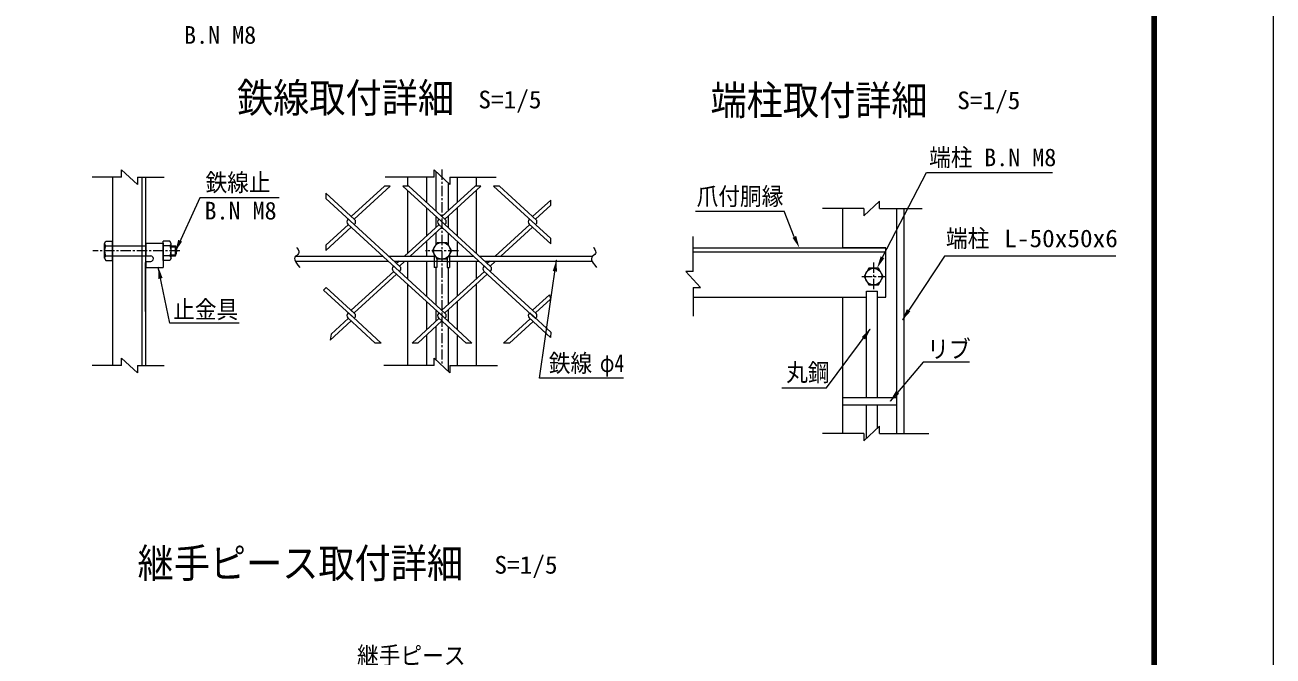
# Model space of a CAD drawing. Units: millimetres, scale not verified, with parts at other scales. Extents: x -4455 to 4455, y -3150 to 3150.
# Drawn here: x 1399 to 4455, y -959 to 585 of the extents above; entities that cross this region are included whole.
import ezdxf
from ezdxf.enums import TextEntityAlignment as Align

# ---------------------------------------------------------------- set-up
doc = ezdxf.new("R2010")
doc.units = ezdxf.units.MM
doc.header["$LTSCALE"] = 20
doc.linetypes.add('DASHED', pattern=[7.5, 6, -1.5])
doc.linetypes.add('USER1', pattern=[2, 1.25, -0.25, 0.25, -0.25])
doc.layers.add('0-7_7詳細', color=3, linetype='Continuous', lineweight=18)
doc.layers.add('0-E_D-TTL', color=7, linetype='Continuous', lineweight=18)
doc.styles.add('ＭＳ ゴシック', font='')
doc.styles.get('ＭＳ ゴシック').set_extended_font_data('MS Gothic')

msp = doc.modelspace()

# ---------------------------------------------------------------- linework, layer by layer
at = {"layer": '0-7_7詳細', "color": 4}
for p, q in [((1635.7, 212.57), (1635.7, 230.57)), ((1674.47, 194.57), (1635.7, 230.57)), ((2439.56, 194.57), (2400.79, 230.57)), ((2400.79, 212.57), (2400.79, 230.57)), ((1635.7, 212.57), (1564.13, 212.57)), ((1674.47, 212.57), (1739.74, 212.57)), ((1674.47, 212.57), (1674.47, 194.57)), ((2400.79, 212.57), (2281.21, 212.57)), ((2439.56, 212.57), (2552.73, 212.57)), ((2439.56, 212.57), (2439.56, 194.57)), ((3452.65, 118.04), (3491.42, 154.04)), ((3491.42, 136.04), (3491.42, 154.04)), ((3452.65, 136.04), (3352.2, 136.04)), ((3452.65, 136.04), (3452.65, 118.04)), ((3491.42, 136.04), (3595.78, 136.04)), ((3035.05, -18.13), (3035.05, 67.45)), ((3017.05, -18.13), (3053.05, -56.9)), ((3035.05, -18.13), (3017.05, -18.13)), ((3035.05, -56.9), (3035.05, -127.09)), ((3035.05, -56.9), (3053.05, -56.9)), ((1674.47, -265.93), (1635.7, -229.93)), ((1635.7, -247.93), (1635.7, -229.93)), ((2439.56, -265.93), (2400.79, -229.93)), ((2400.79, -247.93), (2400.79, -229.93)), ((1635.7, -247.93), (1564.13, -247.93)), ((1674.47, -247.93), (1739.74, -247.93)), ((1674.47, -247.93), (1674.47, -265.93)), ((2400.79, -247.93), (2277.98, -247.93)), ((2439.56, -247.93), (2439.56, -265.93)), ((2439.56, -247.93), (2556.38, -247.93)), ((3452.65, -432.42), (3491.42, -396.42)), ((3491.42, -414.42), (3491.42, -396.42)), ((3452.65, -414.42), (3352.2, -414.42)), ((3452.65, -414.42), (3452.65, -432.42)), ((3491.42, -414.42), (3612.47, -414.42))]:
    msp.add_line(p, q, dxfattribs=at)
at = {"layer": '0-7_7詳細', "color": 7}
for p, q in [((2405.18, 226.5), (2405.18, 130.15)), ((1613.3, 212.57), (1613.3, -247.93)), ((1685.3, 212.57), (1685.3, -247.93)), ((1694.3, 212.57), (1694.3, -247.93)), ((2336.18, 212.57), (2336.18, 190.96)), ((2382.68, 212.57), (2382.68, 150.77)), ((2435.18, 198.64), (2435.18, 130.15)), ((2457.68, 212.57), (2457.68, 150.77)), ((2504.18, 212.57), (2504.18, 190.96)), ((2336.18, 180.36), (2336.18, 26.41)), ((2504.18, 180.36), (2504.18, 26.41)), ((2382.68, 137.75), (2382.68, 69.02)), ((2457.68, 137.75), (2457.68, 69.02)), ((3401.97, 39.43), (3401.97, 136.04)), ((3533.97, -414.42), (3533.97, 136.04)), ((3551.97, -414.42), (3551.97, 136.04)), ((2405.18, 117.13), (2405.18, 89.64)), ((2413.07, 109.89), (2412, 108.91)), ((2413.07, 109.89), (2412, 108.91)), ((2435.18, 117.13), (2435.18, 89.64)), ((2405.18, 76.62), (2405.18, 47.35)), ((2435.18, 76.62), (2435.18, 47.35)), ((1594.1, 50.36), (1597.43, 56.12)), ((1594.1, 14.84), (1594.1, 50.36)), ((1596.16, 44.6), (1613.3, 44.6)), ((1597.43, 56.12), (1613.3, 56.12)), ((1613.3, 9.08), (1613.3, 56.12)), ((1695.32, 51.56), (1695.32, 20.06)), ((1695.32, 51.56), (1737.92, 51.56)), ((1737.92, 9.08), (1737.92, 56.12)), ((1753.8, 56.12), (1737.92, 56.12)), ((1737.92, 51.56), (1737.92, -8.44)), ((1755.06, 44.6), (1737.92, 44.6)), ((1757.12, 50.36), (1753.8, 56.12)), ((1757.12, 14.84), (1757.12, 50.36)), ((1757.12, 44.6), (1767.78, 44.6)), ((1767.78, 20.6), (1767.78, 44.6)), ((2382.68, 56), (2382.68, 19.24)), ((2457.68, 56), (2457.68, 19.24)), ((3035.05, 39.43), (3506.97, 39.43)), ((3506.97, 39.43), (3401.97, 39.43)), ((3424.47, 39.43), (3424.67, 39.43)), ((3506.97, -80.57), (3506.97, 39.43)), ((1594.1, 14.84), (1597.43, 9.08)), ((1596.16, 20.6), (1613.3, 20.6)), ((1597.43, 9.08), (1613.3, 9.08)), ((1694.3, -115.76), (1694.3, 4.24)), ((1695.32, 20.06), (1707.17, 20.06)), ((1695.32, 6.56), (1695.32, -8.44)), ((1695.32, 6.56), (1707.17, 6.56)), ((1755.06, 20.6), (1737.92, 20.6)), ((1757.12, 20.6), (1767.78, 20.6)), ((2061.13, 7.24), (2288.86, 7.24)), ((2061.86, 19.24), (2275.76, 19.24)), ((2289.97, 19.24), (2401.43, 19.24)), ((2303.07, 7.24), (2401.43, 7.24)), ((2336.18, 7.24), (2336.18, -36.12)), ((2382.68, 7.24), (2382.68, -78.73)), ((2401.43, 24.34), (2401.43, -8.44)), ((2403.9, 20.06), (2401.43, 20.06)), ((2407.43, 6.56), (2401.43, 6.56)), ((2407.43, 13.94), (2407.43, -8.44)), ((2407.43, 7.24), (2432.93, 7.24)), ((2432.93, 6.56), (2438.93, 6.56)), ((2436.46, 20.06), (2438.93, 20.06)), ((2438.93, 24.34), (2438.93, -8.44)), ((2438.93, 19.24), (2497.79, 19.24)), ((2438.93, 7.24), (2510.88, 7.24)), ((2457.68, 7.24), (2457.68, -78.73)), ((2504.18, 7.24), (2504.18, -36.12)), ((2512, 19.24), (2788.52, 19.24)), ((2525.09, 7.24), (2787.79, 7.24)), ((3035.05, 30.43), (3506.97, 30.43)), ((1695.32, -8.44), (1737.92, -8.44)), ((2407.43, -8.44), (2401.43, -8.44)), ((2405.18, -8.44), (2405.18, -99.34)), ((2435.18, -8.44), (2435.18, -99.34)), ((2336.18, -49.14), (2336.18, -247.93)), ((2504.18, -49.14), (2504.18, -247.93)), ((3035.05, -80.57), (3459.28, -80.57)), ((3401.97, -414.42), (3401.97, -80.57)), ((3459.28, -327.05), (3459.28, -66.63)), ((3459.28, -66.63), (3486.28, -66.63)), ((3486.28, -327.05), (3486.28, -66.63)), ((3486.28, -80.57), (3506.97, -80.57)), ((2382.68, -91.75), (2382.68, -160.47)), ((2405.18, -112.36), (2405.18, -139.85)), ((2435.18, -112.36), (2435.18, -139.85)), ((2457.68, -91.75), (2457.68, -160.47)), ((2382.68, -173.49), (2382.68, -247.93)), ((2405.18, -152.87), (2405.18, -234)), ((2435.18, -152.87), (2435.18, -261.86)), ((2457.68, -173.49), (2457.68, -247.93)), ((3533.97, -327.05), (3401.97, -327.05)), ((3533.97, -345.05), (3401.97, -345.05)), ((3459.28, -426.26), (3459.28, -345.05)), ((3486.28, -401.19), (3486.28, -345.05))]:
    msp.add_line(p, q, dxfattribs=at)
at = {"layer": '0-7_7詳細', "color": 1, "linetype": 'USER1'}
for p, q in [((2420.18, 231.34), (2420.18, -247.93)), ((1778.18, 32.6), (1565.68, 32.6)), ((2460.47, 32.6), (2379.83, 32.6)), ((3476.97, 3.62), (3476.97, -65.77)), ((3448.41, -30.57), (3505.53, -30.57))]:
    msp.add_line(p, q, dxfattribs=at)
at = {"layer": '0-7_7詳細', "color": 1}
for p, q in [((3498.62, 16.72), (3606.17, 224.52)), ((3606.17, 224.52), (3914.65, 224.52)), ((3040.88, 129.22), (3257.82, 129.22)), ((3282.88, 66.7), (3257.82, 129.22)), ((1757.12, 42.2), (1768.99, 42.2)), ((1757.12, 23), (1768.99, 23))]:
    msp.add_line(p, q, dxfattribs=at)
at = {"layer": '0-7_7詳細'}
for p, q in [((2279.52, 190.96), (2198.15, 116.4)), ((2293.72, 190.96), (2205.25, 109.89)), ((2293.72, 190.96), (2279.52, 190.96)), ((2427.28, 96.87), (2324.6, 190.96)), ((2338.81, 190.96), (2324.6, 190.96)), ((2428.35, 108.91), (2338.81, 190.96)), ((2501.54, 190.96), (2420.18, 116.4)), ((2515.75, 190.96), (2427.28, 109.89)), ((2515.75, 190.96), (2501.54, 190.96)), ((2650.38, 95.89), (2546.63, 190.96)), ((2560.84, 190.96), (2546.63, 190.96)), ((2651.45, 107.93), (2560.84, 190.96)), ((2206.32, 108.91), (2136.03, 173.32)), ((2136.03, 173.32), (2136.03, 160.3)), ((2205.25, 96.87), (2136.03, 160.3)), ((2686.38, 156.88), (2642.2, 116.4)), ((2686.38, 143.86), (2686.38, 156.88)), ((2686.38, 143.86), (2649.31, 109.89)), ((2191.04, 96.87), (2136.03, 46.47)), ((2191.04, 109.89), (2189.97, 108.91)), ((2191.04, 109.89), (2189.97, 108.91)), ((2191.04, 109.89), (2189.97, 108.91)), ((2191.04, 109.89), (2189.97, 108.91)), ((2316.27, -17.87), (2189.97, 97.86)), ((2206.32, 97.85), (2205.25, 96.87)), ((2317.34, -5.83), (2205.25, 96.87)), ((2413.07, 96.87), (2328.35, 19.24)), ((2538.3, -17.87), (2412, 97.85)), ((2428.35, 108.91), (2420.18, 116.4)), ((2428.35, 97.85), (2427.28, 96.87)), ((2539.37, -5.83), (2427.28, 96.87)), ((2635.1, 96.87), (2550.38, 19.24)), ((2635.1, 109.89), (2634.03, 108.91)), ((2635.1, 109.89), (2634.03, 108.91)), ((2686.38, 49.89), (2634.03, 97.86)), ((2650.38, 97.85), (2649.31, 96.87)), ((2686.38, 62.91), (2650.38, 95.89)), ((2198.15, 90.36), (2136.03, 33.45)), ((2420.18, 90.36), (2342.56, 19.24)), ((2642.2, 90.36), (2564.59, 19.24)), ((2686.38, 49.89), (2686.38, 62.91)), ((2136.03, 46.47), (2136.03, 33.45)), ((2315.26, 7.24), (2309.16, 1.66)), ((2317.34, -5.83), (2309.16, 1.66)), ((2329.47, 7.24), (2316.27, -4.85)), ((2537.29, 7.24), (2531.19, 1.66)), ((2551.5, 7.24), (2538.3, -4.85)), ((2302.06, -17.87), (2198.15, -113.09)), ((2309.16, -24.38), (2205.25, -119.6)), ((2302.06, -4.85), (2300.99, -5.83)), ((2302.06, -4.85), (2300.99, -5.83)), ((2427.28, -132.62), (2300.99, -16.89)), ((2317.34, -16.89), (2316.27, -17.87)), ((2428.35, -120.58), (2316.27, -17.87)), ((2524.09, -17.87), (2420.18, -113.09)), ((2531.19, -24.38), (2427.28, -119.6)), ((2524.09, -4.85), (2523.01, -5.83)), ((2524.09, -4.85), (2523.01, -5.83)), ((2650.38, -133.6), (2523.01, -16.89)), ((2539.37, -16.89), (2538.3, -17.87)), ((2651.45, -121.56), (2538.3, -17.87)), ((2136.8, -56.88), (2130.27, -63.91)), ((2206.32, -120.58), (2136.8, -56.88)), ((2205.25, -132.62), (2130.27, -63.91)), ((2683.22, -75.51), (2642.2, -113.09)), ((2685.96, -86.01), (2649.31, -119.6)), ((2683.22, -75.51), (2685.96, -86.01)), ((2191.04, -119.6), (2189.97, -120.58)), ((2191.04, -119.6), (2189.97, -120.58)), ((2271.28, -193.12), (2191.04, -119.6)), ((2206.32, -120.58), (2198.15, -113.09)), ((2413.07, -119.6), (2412, -120.58)), ((2413.07, -119.6), (2412, -120.58)), ((2493.3, -193.12), (2413.07, -119.6)), ((2635.1, -119.6), (2634.03, -120.58)), ((2635.1, -119.6), (2634.03, -120.58)), ((2686.52, -166.72), (2635.1, -119.6)), ((2198.15, -139.13), (2146.79, -186.19)), ((2257.07, -193.12), (2189.97, -131.64)), ((2206.32, -131.64), (2205.25, -132.62)), ((2413.07, -132.62), (2347.05, -193.12)), ((2420.18, -139.13), (2361.26, -193.12)), ((2479.09, -193.12), (2412, -131.64)), ((2428.35, -131.64), (2427.28, -132.62)), ((2636.17, -133.6), (2571.22, -193.12)), ((2643.28, -140.11), (2585.43, -193.12)), ((2642.2, -139.13), (2634.03, -131.64)), ((2686.3, -179.54), (2634.03, -131.64)), ((2650.38, -131.64), (2649.31, -132.62)), ((2650.38, -131.64), (2649.31, -132.62)), ((2686.52, -166.72), (2686.3, -179.54)), ((2271.28, -193.12), (2257.07, -193.12)), ((2361.26, -193.12), (2347.05, -193.12)), ((2493.3, -193.12), (2479.09, -193.12)), ((2585.43, -193.12), (2571.22, -193.12))]:
    msp.add_line(p, q, dxfattribs=at)
at = {"layer": '0-7_7詳細', "linetype": 'DASHED'}
for p, q in [((1613.3, 44.6), (1695.32, 44.6)), ((1613.3, 20.6), (1695.32, 20.6))]:
    msp.add_line(p, q, dxfattribs=at)
at = {"layer": '0-7_7詳細', "color": 1}
for points in [[(2021.48, 161.98), (1827.7, 161.98), (1767.56, 31.83)], [(2864.4, -279.24), (2658.9, -279.24), (2700.51, 9.98)], [(4069.71, 19.37), (3650.23, 19.37), (3547.33, -136.45)], [(3252.03, -302.67), (3361.41, -302.67), (3468.72, -159.22)], [(3712.04, -239.94), (3598.19, -239.94), (3517.5, -335.37)]]:
    msp.add_lwpolyline(points, dxfattribs=at)
at = {"layer": '0-7_7詳細', "color": 4}
for points in [[(2064.93, 40.34), (2065.24, 39.95), (2067.9, 35.75), (2069.47, 31.99), (2069.94, 28.68), (2069.31, 25.8), (2067.59, 23.37), (2064.77, 21.38), (2061.95, 19.37), (2060.19, 16.89), (2059.51, 13.94), (2059.9, 10.5), (2061.37, 6.6), (2063.91, 2.21), (2067.53, -2.64), (2072.21, -7.98)], [(2791.59, 40.34), (2791.9, 39.95), (2794.57, 35.75), (2796.13, 31.99), (2796.6, 28.68), (2795.98, 25.8), (2794.26, 23.37), (2791.44, 21.38), (2788.61, 19.37), (2786.86, 16.89), (2786.18, 13.94), (2786.57, 10.5), (2788.04, 6.6), (2790.58, 2.21), (2794.19, -2.64), (2798.88, -7.98)]]:
    msp.add_lwpolyline(points, dxfattribs=at)
at = {"layer": '0-7_7詳細'}
for points in [[(2396.66, 32.6), (2408.42, 52.97), (2431.94, 52.97), (2443.7, 32.6), (2431.94, 12.23), (2408.42, 12.23)], [(3500.49, -30.57), (3488.73, -10.2), (3465.21, -10.2), (3453.45, -30.57), (3465.21, -50.94), (3488.73, -50.94)]]:
    msp.add_lwpolyline(points, close=True, dxfattribs=at)
at = {"layer": '0-7_7詳細', "color": 7}
for points in [[(1757.12, 14.84), (1753.8, 9.08), (1737.92, 9.08)], [(2432.93, 13.94), (2432.93, -8.44), (2438.93, -8.44)], [(1923.58, -144.39), (1754.17, -144.39), (1725.53, -7.8)]]:
    msp.add_lwpolyline(points, dxfattribs=at)
at = {"layer": '0-7_7詳細'}
msp.add_lwpolyline([(2191.04, -132.62), (2148.83, -171.3), (2146.79, -186.19)], dxfattribs=at)
for centre in [(2420.18, 32.6), (3476.97, -30.57)]:
    msp.add_circle(centre, 20.4, dxfattribs=at)
for centre, start, end in [((2195.04, 103.38), 132.5, 227.5), ((2201.26, 103.38), 312.5, 47.5), ((2417.07, 103.38), 132.5, 227.5), ((2423.28, 103.38), 312.5, 47.5), ((2639.1, 103.38), 132.5, 227.5), ((2645.31, 103.38), 312.5, 47.5), ((2306.05, -11.36), 132.5, 227.5), ((2312.27, -11.36), 312.5, 47.5), ((2528.08, -11.36), 132.5, 227.5), ((2534.3, -11.36), 312.5, 47.5), ((2195.04, -126.11), 132.5, 227.5), ((2201.26, -126.11), 312.5, 47.5), ((2417.07, -126.11), 132.5, 227.5), ((2423.28, -126.11), 312.5, 47.5), ((2639.1, -126.11), 132.5, 227.5), ((2645.31, -126.11), 312.5, 47.5)]:
    msp.add_arc(centre, 7.5, start, end, dxfattribs=at)
at = {"layer": '0-7_7詳細', "color": 7}
for centre, radius, start, end in [((1603.19, 50.36), 9.09, 180, 219.3382), ((1630.1, 32.6), 36, 160.52878, 199.47122), ((1721.12, 32.6), 36, 340.52878, 19.47122), ((1748.04, 50.36), 9.09, 320.6618, 0), ((1747, 32.6), 24, 330, 30), ((1603.19, 14.84), 9.09, 140.6618, 180), ((1707.17, 13.31), 6.75, 270, 90), ((1748.04, 14.84), 9.09, 0, 39.3382)]:
    msp.add_arc(centre, radius, start, end, dxfattribs=at)
at = {"layer": '0-7_7詳細', "color": 1}
for points in [[(3287.43, 68.79), (3295.39, 39.43), (3278.34, 64.62)], [(1766.73, 30.01), (1774.58, 59.43), (1784.04, 55.06)], [(2700.79, 11.96), (2701.68, -18.47), (2691.37, -16.99)], [(3503.11, 14.51), (3485.37, -10.2), (3494.13, 18.92)], [(3546.23, -138.12), (3558.41, -110.22), (3567.11, -115.96)], [(3469.92, -157.62), (3456.12, -184.76), (3447.78, -178.52)], [(3516.21, -336.9), (3531.6, -310.63), (3539.56, -317.35)]]:
    msp.add_solid(points, dxfattribs=at)
at = {"layer": '0-7_7詳細', "color": 7}
msp.add_solid([(1725.12, -5.84), (1736.38, -34.13), (1726.18, -36.27)], dxfattribs=at)
at = {"layer": '0-E_D-TTL', "color": 2}
msp.add_lwpolyline([(-4454.83, 3150.21), (4454.86, 3150.21), (4454.86, -3150.21), (-4454.83, -3150.21)], close=True, dxfattribs=at)
at = {"layer": '0-E_D-TTL'}
for points in [[(-4168.45, 2916.86), (4168.48, 2916.86), (4168.48, -2916.87), (-4168.45, -2916.87)], [(-4165.8, 2914.21), (4165.83, 2914.21), (4165.83, -2914.21), (-4165.8, -2914.21)], [(-4163.15, 2911.56), (4163.18, 2911.56), (4163.18, -2911.56), (-4163.15, -2911.56)], [(-4160.49, 2908.91), (4160.53, 2908.91), (4160.53, -2908.91), (-4160.49, -2908.91)], [(-4157.84, 2906.26), (4157.87, 2906.26), (4157.87, -2906.26), (-4157.84, -2906.26)]]:
    msp.add_lwpolyline(points, close=True, dxfattribs=at)

# ---------------------------------------------------------------- texts
at = {"layer": '0-7_7詳細', "style": 'ＭＳ ゴシック'}
for p in [(1788.83, 526.28), (3747.65, 226.69), (1838.77, 96.2)]:
    msp.add_text('B.N M8', height=43.26, dxfattribs=at).set_placement(p, align=Align.BOTTOM_LEFT)
at = {"layer": '0-7_7詳細', "color": 7, "style": 'ＭＳ ゴシック', "width": 0.9}
for s, p in [('鉄線取付詳細', (1918.48, 349.17)), ('端柱取付詳細', (3077.6, 343.36)), ('継手ピース取付詳細', (1674.94, -789.72))]:
    msp.add_text(s, height=72.14, dxfattribs=at).set_placement(p, align=Align.BOTTOM_LEFT)
at = {"layer": '0-7_7詳細', "style": 'ＭＳ ゴシック'}
for s, width, p in [('S=1/5', 1.05, (2509.35, 368.15)), ('S=1/5', 1.05, (3681.69, 366.16)), ('端柱', 0.9, (3612.84, 226.69)), ('鉄線止', 0.9, (1841.34, 165.17)), ('爪付胴縁', 0.9, (3043.6, 131.39)), ('端柱', 0.9, (3654.02, 28.34)), ('L-50x50x6', 1.05, (3796.84, 28.34)), ('止金具', 0.9, (1762.2, -145.67)), ('リブ', 0.9, (3608.34, -242.67)), ('鉄線', 0.9, (2681.73, -277.06)), ('φ4', 0.8, (2806.82, -277.06)), ('丸鋼', 0.9, (3263, -299.83)), ('S=1/5', 1.05, (2548.7, -770.67)), ('継手ピース', 0.9, (2212.4, -992.86))]:
    msp.add_text(s, height=43.26, dxfattribs=dict(at, width=width)).set_placement(p, align=Align.BOTTOM_LEFT)

doc.saveas('drawing.dxf')
